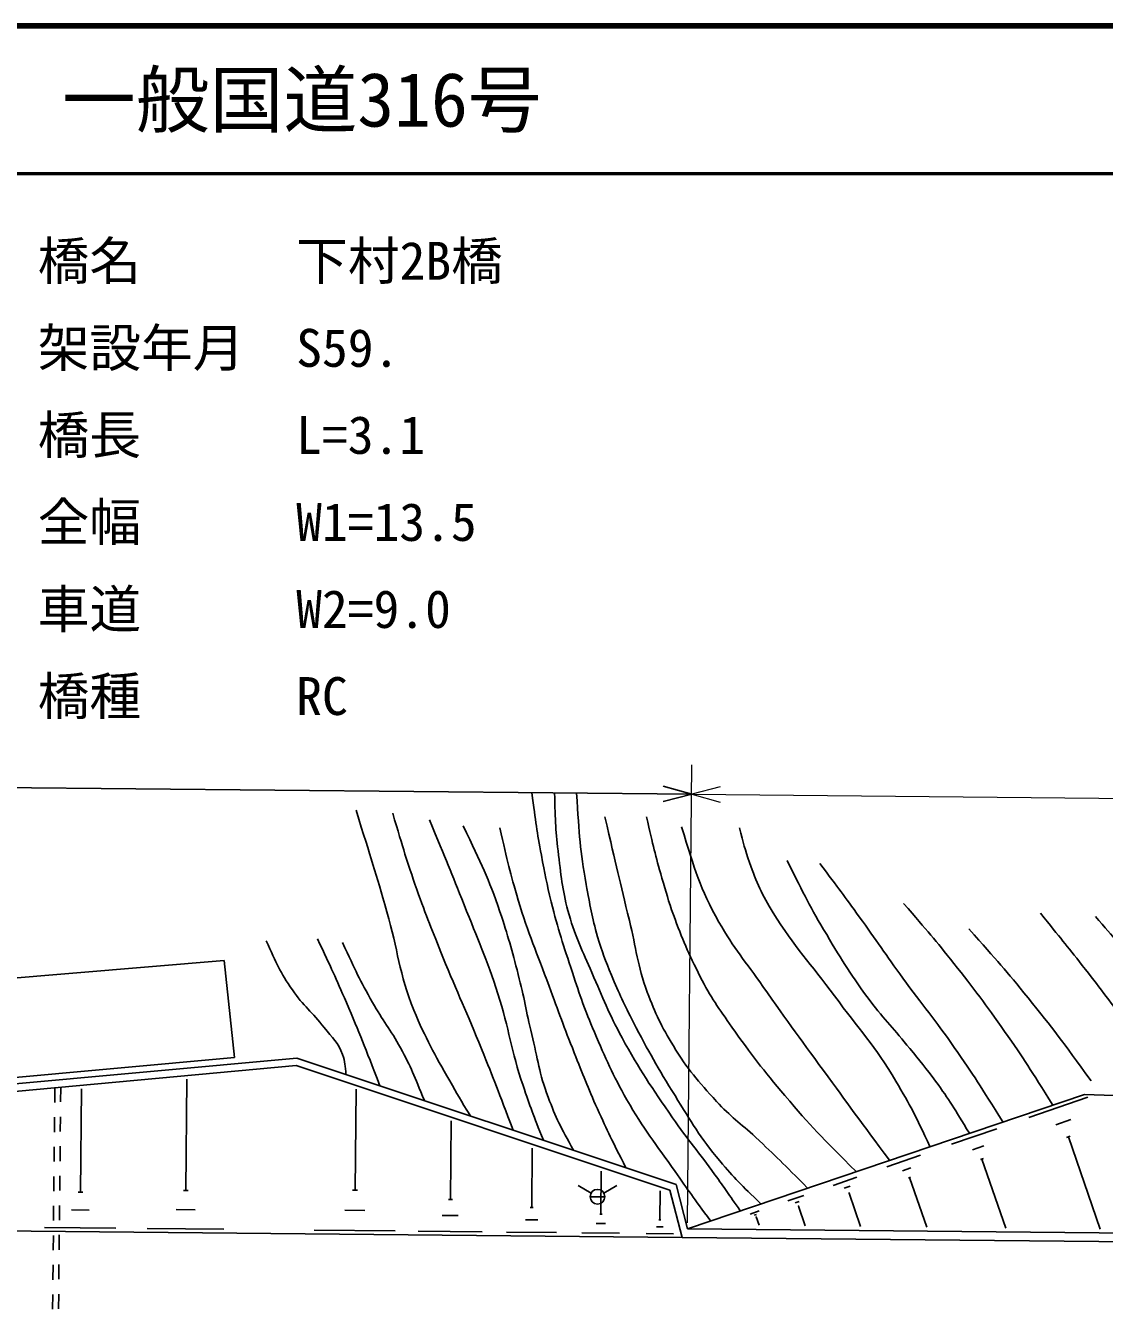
# Model space of a CAD drawing. Units: millimetres on the paper, with parts at other scales. Extents: x 40 to 680, y 20 to 380.
# Drawn here: x 214.3 to 287.3, y 293.1 to 380 of the extents above; entities that cross this region are included whole.
import ezdxf
from ezdxf.enums import TextEntityAlignment as Align

# ---------------------------------------------------------------- set-up
doc = ezdxf.new("R2010")
doc.units = ezdxf.units.MM
for name, color, linetype, lineweight in [('S-BGD', 7, 'Continuous', 25), ('S-STR-HTXT', 7, 'Continuous', 13), ('S-STR-STRC', 7, 'Continuous', 25), ('S-TTL', 2, 'Continuous', 140), ('S-TTL-LINE', 7, 'Continuous', 50)]:
    doc.layers.add(name, color=color, linetype=linetype, lineweight=lineweight)
doc.layers.add('S-TTL-TXT', color=7, linetype='Continuous')
doc.styles.add('ＭＳ ゴシック', font='')
doc.styles.get('ＭＳ ゴシック').set_extended_font_data('MS Gothic')

msp = doc.modelspace()

# ---------------------------------------------------------------- linework, layer by layer
at = {"layer": 'S-BGD'}
for p, q in [((189.307, 313.53), (227.721, 316.735)), ((227.721, 316.735), (228.422, 310.184)), ((228.422, 310.184), (189.091, 306.573)), ((232.644, 310.138), (189.226, 306.151)), ((258.322, 301.576), (232.644, 310.138)), ((232.585, 309.631), (189.382, 305.664)), ((257.905, 301.188), (232.585, 309.631)), ((225.121, 301.167), (225.196, 308.703)), ((216.254, 308.131), (216.244, 307.131)), ((216.654, 308.168), (216.644, 307.168)), ((217.992, 301.06), (218.061, 308.047)), ((236.581, 301.199), (236.648, 308.025)), ((259.084, 298.59), (285.965, 307.675)), ((285.965, 307.675), (317.082, 306.539)), ((282.192, 306.106), (286.19, 307.489)), ((216.234, 306.131), (216.224, 305.131)), ((216.635, 306.168), (216.625, 305.168)), ((243.039, 300.568), (243.092, 305.877)), ((284.037, 305.625), (285.036, 305.97)), ((276.967, 304.298), (280.027, 305.357)), ((216.214, 304.131), (216.205, 303.131)), ((216.615, 304.168), (216.605, 303.168)), ((248.541, 300.031), (248.58, 304.047)), ((278.379, 303.93), (279.144, 304.195)), ((284.757, 304.755), (285.007, 304.841)), ((284.882, 304.798), (287.042, 298.555)), ((272.597, 302.786), (274.872, 303.573)), ((278.93, 303.264), (279.122, 303.33)), ((279.026, 303.297), (280.641, 298.631)), ((253.226, 299.573), (253.255, 302.488)), ((273.647, 302.513), (274.216, 302.71)), ((216.195, 302.131), (216.185, 301.132)), ((216.595, 302.168), (216.585, 301.168)), ((252.565, 301.002), (251.699, 301.502)), ((253.431, 301.002), (254.297, 301.502)), ((259.084, 298.59), (258.322, 301.576)), ((268.943, 301.522), (270.562, 302.082)), ((269.69, 301.327), (270.095, 301.468)), ((274.057, 302.018), (274.2, 302.067)), ((274.128, 302.042), (275.287, 298.694)), ((217.841, 301.062), (218.143, 301.059)), ((224.959, 301.169), (225.283, 301.165)), ((236.41, 301.201), (236.752, 301.197)), ((242.904, 300.57), (243.175, 300.567)), ((252.498, 300.752), (253.498, 300.752)), ((257.217, 299.184), (257.237, 301.16)), ((258.72, 297.994), (257.905, 301.188)), ((265.887, 300.465), (266.957, 300.835)), ((269.982, 300.975), (270.083, 301.01)), ((270.033, 300.993), (270.81, 298.746)), ((64.088, 299.919), (258.72, 297.994)), ((216.175, 300.132), (216.165, 299.132)), ((216.575, 300.168), (216.565, 299.168)), ((217.377, 299.86), (218.584, 299.848)), ((224.461, 299.878), (225.756, 299.865)), ((235.883, 299.838), (237.251, 299.824)), ((248.435, 300.032), (248.646, 300.03)), ((263.331, 299.581), (263.942, 299.792)), ((266.381, 300.336), (266.648, 300.429)), ((266.574, 300.103), (266.64, 300.127)), ((266.607, 300.115), (267.065, 298.79)), ((242.486, 299.489), (243.571, 299.478)), ((248.111, 299.192), (248.954, 299.184)), ((252.901, 298.939), (253.539, 298.933)), ((253.147, 299.574), (253.306, 299.573)), ((257.159, 299.184), (257.275, 299.183)), ((263.613, 299.507), (263.766, 299.56)), ((263.723, 299.374), (263.761, 299.388)), ((263.742, 299.381), (263.934, 298.827)), ((215.555, 298.671), (220.382, 298.623)), ((216.155, 298.132), (216.145, 297.132)), ((216.555, 298.168), (216.546, 297.168)), ((222.505, 298.602), (227.686, 298.551)), ((233.818, 298.49), (239.29, 298.436)), ((240.849, 298.42), (245.187, 298.378)), ((246.837, 298.361), (250.21, 298.328)), ((251.938, 298.311), (254.489, 298.286)), ((256.283, 298.268), (258.133, 298.25)), ((256.981, 298.723), (257.444, 298.719)), ((258.72, 297.994), (348.372, 297.107)), ((259.084, 298.59), (348.378, 297.707)), ((216.135, 296.132), (216.125, 295.132)), ((216.536, 296.169), (216.526, 295.169)), ((216.116, 294.132), (216.106, 293.132)), ((216.516, 294.169), (216.506, 293.169))]:
    msp.add_line(p, q, dxfattribs=at)
msp.add_circle((252.998, 300.752), 0.5, dxfattribs=at)
for points, knots in [([(260.646, 299.118), (259.471, 300.72), (259.167, 301.145), (258.245, 302.463), (256.935, 304.332), (256.118, 305.331), (254.991, 307.315), (254.011, 309.041), (253.561, 310.065), (252.786, 311.892), (252.131, 313.435), (251.819, 314.324), (251.297, 315.917), (250.688, 317.776), (250.334, 318.816), (249.863, 320.714), (249.561, 321.932), (249.434, 322.625), (249.201, 323.857), (248.89, 325.504), (248.824, 326.059), (248.544, 328.096)], [0, 0, 0, 0, 1, 1, 1, 2, 2, 2, 3, 3, 3, 4, 4, 4, 5, 5, 5, 6, 6, 6, 7, 7, 7, 7]), ([(250.088, 328.081), (250.145, 326.089), (250.158, 325.498), (250.359, 323.857), (250.554, 322.272), (250.636, 321.367), (251.076, 319.832), (251.53, 318.252), (251.969, 317.427), (252.62, 315.917), (253.372, 314.174), (253.757, 313.175), (254.66, 311.506), (255.849, 309.309), (256.662, 308.159), (258.079, 306.102), (259.145, 304.555), (259.854, 303.769), (260.947, 302.242), (261.625, 301.294), (261.843, 300.987), (262.662, 299.799)], [0, 0, 0, 0, 1, 1, 1, 2, 2, 2, 3, 3, 3, 4, 4, 4, 5, 5, 5, 6, 6, 6, 7, 7, 7, 7]), ([(264.066, 300.274), (262.704, 301.553), (262.293, 301.978), (261.277, 303.179), (259.928, 304.776), (259.35, 305.816), (258.245, 307.591), (257.067, 309.482), (256.457, 310.575), (255.432, 312.553), (254.799, 313.777), (254.472, 314.479), (253.944, 315.752), (253.531, 316.746), (253.31, 317.31), (253.006, 318.343), (252.608, 319.697), (252.489, 320.484), (252.234, 321.872), (251.795, 324.265), (251.784, 325.138), (251.575, 328.066)], [0, 0, 0, 0, 1, 1, 1, 2, 2, 2, 3, 3, 3, 4, 4, 4, 5, 5, 5, 6, 6, 6, 7, 7, 7, 7]), ([(236.648, 326.904), (237.689, 323.597), (237.962, 322.733), (238.74, 320.041), (239.49, 317.447), (239.551, 315.875), (240.57, 313.374), (241.358, 311.439), (241.959, 310.421), (242.988, 308.603), (243.521, 307.662), (243.7, 307.345), (244.395, 306.22)], [0, 0, 0, 0, 1, 1, 1, 2, 2, 2, 3, 3, 3, 4, 4, 4, 4]), ([(247.277, 305.259), (246.272, 307.926), (246.005, 308.622), (245.145, 310.76), (244.163, 313.201), (243.512, 314.527), (242.531, 316.969), (241.817, 318.746), (241.405, 319.738), (240.766, 321.544), (240.061, 323.539), (239.865, 324.224), (239.132, 326.708)], [0, 0, 0, 0, 1, 1, 1, 2, 2, 2, 3, 3, 3, 4, 4, 4, 4]), ([(241.616, 326.25), (242.776, 323.477), (243.077, 322.756), (243.969, 320.499), (244.892, 318.161), (245.491, 316.879), (246.257, 314.485), (247.022, 312.09), (247.147, 310.657), (247.956, 308.276), (248.453, 306.814), (248.632, 306.309), (249.336, 304.573)], [0, 0, 0, 0, 1, 1, 1, 2, 2, 2, 3, 3, 3, 4, 4, 4, 4]), ([(251.375, 303.893), (250.485, 305.498), (250.202, 306.033), (249.655, 307.492), (249.053, 309.098), (248.949, 310.073), (248.544, 311.74), (248.162, 313.317), (248.04, 314.223), (247.629, 315.792), (247.192, 317.465), (246.944, 318.404), (246.387, 320.041), (245.592, 322.38), (245.174, 323.171), (243.904, 325.858)], [0, 0, 0, 0, 1, 1, 1, 2, 2, 2, 3, 3, 3, 4, 4, 4, 5, 5, 5, 5]), ([(253.502, 326.449), (254.291, 323.046), (254.488, 322.176), (255.157, 319.446), (255.622, 317.549), (255.693, 316.426), (256.37, 314.594), (256.917, 313.112), (257.321, 312.309), (258.134, 310.954), (259.09, 309.362), (259.814, 308.584), (261.057, 307.205), (261.995, 306.163), (262.681, 305.739), (263.704, 304.778), (265.104, 303.463), (265.541, 303.017), (267.222, 301.341)], [0, 0, 0, 0, 1, 1, 1, 2, 2, 2, 3, 3, 3, 4, 4, 4, 5, 5, 5, 6, 6, 6, 6]), ([(270.509, 302.452), (268.155, 304.814), (267.459, 305.484), (265.689, 307.591), (264.217, 309.342), (263.417, 310.349), (262.104, 312.223), (261.2, 313.515), (260.663, 314.232), (259.954, 315.641), (259.152, 317.236), (258.74, 318.153), (258.134, 319.832), (257.79, 320.787), (257.647, 321.339), (257.362, 322.313), (256.895, 323.913), (256.783, 324.458), (256.315, 326.449)], [0, 0, 0, 0, 1, 1, 1, 2, 2, 2, 3, 3, 3, 4, 4, 4, 5, 5, 5, 6, 6, 6, 6]), ([(258.686, 325.787), (259.628, 322.773), (259.897, 321.697), (261.222, 319.336), (262.231, 317.538), (263.018, 316.668), (264.2, 314.98), (265.89, 312.565), (266.874, 311.24), (268.611, 308.859), (270.225, 306.647), (270.741, 305.951), (272.773, 303.217)], [0, 0, 0, 0, 1, 1, 1, 2, 2, 2, 3, 3, 3, 4, 4, 4, 4]), ([(246.387, 325.727), (246.902, 323.391), (247.067, 322.719), (247.629, 320.825), (248.317, 318.511), (248.887, 317.274), (249.721, 315.008), (250.371, 313.242), (250.727, 312.248), (251.42, 310.498), (252.01, 309.008), (252.336, 308.171), (252.989, 306.707), (253.696, 305.123), (253.962, 304.605), (254.924, 302.709)], [0, 0, 0, 0, 1, 1, 1, 2, 2, 2, 3, 3, 3, 4, 4, 4, 5, 5, 5, 5]), ([(275.509, 304.141), (274.531, 306.258), (274.194, 306.895), (273.203, 308.578), (271.794, 310.967), (270.685, 312.098), (269.05, 314.338), (267.44, 316.544), (266.326, 317.636), (264.897, 319.964), (264.126, 321.221), (263.772, 321.986), (263.29, 323.38), (262.978, 324.28), (262.874, 324.622), (262.62, 325.724)], [0, 0, 0, 0, 1, 1, 1, 2, 2, 2, 3, 3, 3, 4, 4, 4, 5, 5, 5, 5]), ([(265.835, 323.514), (267.035, 321.097), (267.375, 320.4), (268.514, 318.49), (269.588, 316.69), (270.2, 315.678), (271.461, 314.003), (272.445, 312.697), (273.112, 312.059), (274.14, 310.788), (274.832, 309.934), (275.229, 309.462), (275.882, 308.578), (276.859, 307.253), (277.139, 306.749), (278.178, 305.044)], [0, 0, 0, 0, 1, 1, 1, 2, 2, 2, 3, 3, 3, 4, 4, 4, 5, 5, 5, 5]), ([(280.444, 305.809), (278.918, 308.253), (278.5, 308.926), (277.154, 310.855), (275.849, 312.726), (275.013, 313.698), (273.671, 315.543), (272.502, 317.152), (271.894, 318.087), (270.724, 319.696), (269.691, 321.118), (269.354, 321.569), (268.045, 323.313)], [0, 0, 0, 0, 1, 1, 1, 2, 2, 2, 3, 3, 3, 4, 4, 4, 4]), ([(283.825, 306.952), (282.315, 309.367), (281.901, 310.034), (280.565, 311.939), (279.276, 313.778), (278.521, 314.787), (277.122, 316.545), (275.837, 318.16), (275.387, 318.683), (273.726, 320.592)], [0, 0, 0, 0, 1, 1, 1, 2, 2, 2, 3, 3, 3, 3]), ([(291.171, 309.744), (289.99, 311.125), (289.681, 311.493), (288.753, 312.637), (287.578, 314.085), (286.979, 314.943), (285.822, 316.405), (284.724, 317.794), (284.369, 318.232), (282.984, 319.941)], [0, 0, 0, 0, 1, 1, 1, 2, 2, 2, 3, 3, 3, 3]), ([(294.497, 310.803), (293.328, 312.021), (293.016, 312.354), (292.103, 313.381), (291.032, 314.587), (290.497, 315.318), (289.451, 316.545), (288.39, 317.79), (288.045, 318.182), (286.706, 319.709)], [0, 0, 0, 0, 1, 1, 1, 2, 2, 2, 3, 3, 3, 3]), ([(286.427, 308.589), (284.432, 311.321), (283.892, 312.077), (282.147, 314.219), (280.633, 316.077), (280.102, 316.683), (278.146, 318.871)], [0, 0, 0, 0, 1, 1, 1, 2, 2, 2, 2]), ([(230.57, 318.08), (231.27, 316.506), (231.496, 315.958), (232.335, 314.747), (233.077, 313.674), (233.693, 313.229), (234.491, 312.198), (235.02, 311.514), (235.47, 311.19), (235.733, 310.367), (235.895, 309.863), (235.941, 309.616), (235.963, 309.031)], [0, 0, 0, 0, 1, 1, 1, 2, 2, 2, 3, 3, 3, 4, 4, 4, 4]), ([(234.034, 318.211), (235.006, 316.151), (235.259, 315.595), (235.995, 313.897), (236.937, 311.722), (237.208, 310.989), (238.258, 308.267)], [0, 0, 0, 0, 1, 1, 1, 2, 2, 2, 2]), ([(235.733, 317.949), (236.639, 316.001), (236.886, 315.436), (237.76, 313.897), (238.456, 312.671), (238.986, 312.066), (239.655, 310.825), (240.381, 309.478), (240.584, 308.961), (241.277, 307.26)], [0, 0, 0, 0, 1, 1, 1, 2, 2, 2, 3, 3, 3, 3])]:
    msp.add_open_spline(points, degree=3, knots=knots, dxfattribs=at)
at = {"layer": 'S-STR-HTXT'}
for p, q in [((259.088, 298.99), (259.395, 329.989)), ((261.312, 328.487), (259.375, 327.989)), ((259.375, 327.989), (477.364, 325.832)), ((259.375, 327.989), (261.302, 327.452))]:
    msp.add_line(p, q, dxfattribs=at)
at = {"layer": 'S-STR-STRC'}
for p, q in [((259.375, 327.989), (131.381, 329.255)), ((259.375, 327.989), (257.448, 328.525)), ((257.438, 327.49), (259.375, 327.989))]:
    msp.add_line(p, q, dxfattribs=at)
at = {"layer": 'S-TTL'}
msp.add_line((680, 380), (40, 380), dxfattribs=at)
at = {"layer": 'S-TTL-LINE'}
msp.add_line((40, 370), (680, 370), dxfattribs=at)

# ---------------------------------------------------------------- texts
at = {"layer": 'S-STR-HTXT', "style": 'ＭＳ ゴシック'}
for s, p in [('橋名\u3000\u3000\u3000下村2B橋', (215.096, 362.035)), ('架設年月\u3000S59.', (215.096, 356.144)), ('橋長\u3000\u3000\u3000L=3.1', (215.096, 350.253)), ('全幅\u3000\u3000\u3000W1=13.5', (215.096, 344.362)), ('車道\u3000\u3000\u3000W2=9.0', (215.096, 338.471)), ('橋種\u3000\u3000\u3000RC', (215.096, 332.58))]:
    msp.add_text(s, height=2.566, dxfattribs=at).set_placement(p, align=Align.BOTTOM_LEFT)
at = {"layer": 'S-TTL-TXT', "style": 'ＭＳ ゴシック'}
msp.add_text('一般国道316号', height=3.666, dxfattribs=at).set_placement((216.734, 375), align=Align.MIDDLE_LEFT)

doc.saveas('drawing.dxf')
